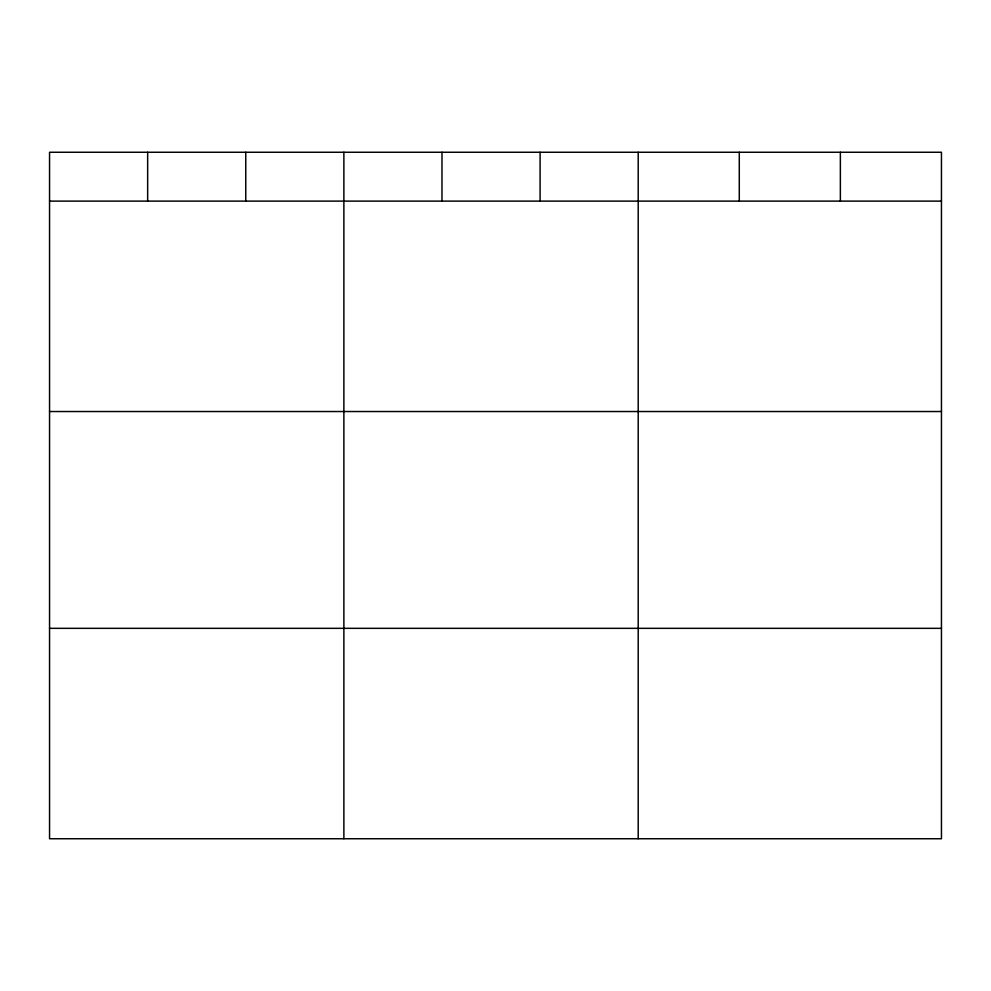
<?xml version="1.0" encoding="UTF-8"?>
<svg xmlns="http://www.w3.org/2000/svg" width="991" height="991" viewBox="0 0 991 991"><rect width="100%" height="100%" fill="white"/><g stroke="black" fill="none" stroke-linecap="round" stroke-linejoin="round"><path stroke-width="1.49" d="M941.45 411.525L941.45 152.255L49.55 152.255L49.55 838.745L941.45 838.745L941.45 411.525L49.55 411.525M49.55 201.111L941.45 201.111M49.55 628.331L941.45 628.331M840.368 152.255L840.368 201.111M739.286 152.255L739.286 201.111M638.204 152.255L638.204 838.745M540.095 152.255L540.095 201.111M441.986 152.255L441.986 201.111M343.877 152.255L343.877 838.745M245.768 152.255L245.768 201.111M147.659 152.255L147.659 201.111"/></g></svg>
